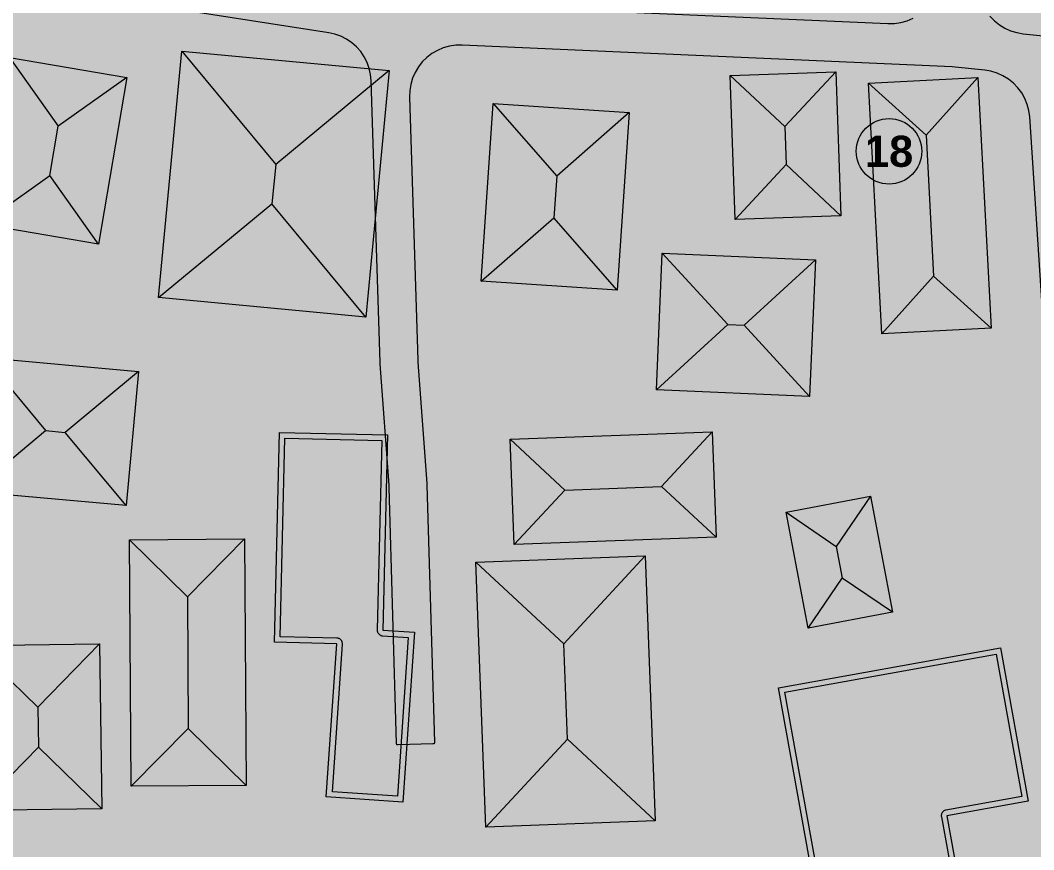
# Model space of a CAD drawing. Header units: metres. Extents: x 305859 to 307221, y 9155922 to 9156786.
# Drawn here: x 306411 to 306491.5, y 9156274.5 to 9156340.4 of the extents above; entities that cross this region are included whole.
import ezdxf
from ezdxf.enums import TextEntityAlignment as Align

# ---------------------------------------------------------------- set-up
doc = ezdxf.new("R2010")
doc.units = ezdxf.units.M
doc.linetypes.add('DASHED2', pattern=[0.762, 0.635, -0.127])
for name, color, linetype, lineweight, true_color in [('A-ALUR_WISATA', 7, 'DASHED2', 50, 0xeb7800), ('B-BANGUNAN_PENDIDIKAN', 7, 'Continuous', 13, 0x78aadc), ('B-BANGUNAN_PERMUKIMAN', 7, 'Continuous', 13, 0xf0cd8c), ('B-BAYANGAN', 7, 'Continuous', 0, 0x76786c), ('J-PERKERASAN_JALAN', 7, 'Continuous', 9, 0x989896), ('T-NOMOR_ELEMEN', 7, 'Continuous', 18, 0x141414)]:
    doc.layers.add(name, color=color, linetype=linetype, lineweight=lineweight, true_color=true_color)
doc.layers.add('G-PERKERASAN', color=7, linetype='Continuous')
doc.styles.add('ARIALB', font='arialbd.ttf')

msp = doc.modelspace()

# ---------------------------------------------------------------- hatches: boundary and pattern name
at = {"layer": 'A-ALUR_WISATA', "true_color": 0xeb7800}
h = msp.add_hatch(color=30, dxfattribs=at)
h.dxf.hatch_style = 1
h.paths.add_polyline_path([(306439.708, 9156341.659), (306444.435, 9156341.235), (306445.174, 9156341.178), (306445.051, 9156339.583), (306444.307, 9156339.64), (306444.297, 9156339.641), (306439.56, 9156340.066), (306439.549, 9156340.067), (306439.054, 9156340.118), (306439.219, 9156341.71), (306439.708, 9156341.659)])
h = msp.add_hatch(color=30, dxfattribs=at)
h.dxf.hatch_style = 1
h.paths.add_polyline_path([(306449.388, 9156340.854), (306454.142, 9156340.545), (306454.038, 9156338.948), (306449.279, 9156339.258), (306449.27, 9156339.259), (306448.042, 9156339.353), (306448.165, 9156340.948), (306449.388, 9156340.854)])
h = msp.add_hatch(color=30, dxfattribs=at)
h.dxf.hatch_style = 1
h.paths.add_polyline_path([(306459.971, 9156340.224), (306463.113, 9156340.085), (306463.042, 9156338.486), (306459.896, 9156338.626), (306459.888, 9156338.626), (306457.042, 9156338.781), (306457.129, 9156340.378), (306459.971, 9156340.224)])
h = msp.add_hatch(color=30, dxfattribs=at)
h.dxf.hatch_style = 1
h.paths.add_polyline_path([(306470.649, 9156339.743), (306470.651, 9156339.743), (306472.107, 9156339.673), (306472.03, 9156338.075), (306470.575, 9156338.145), (306466.038, 9156338.353), (306466.112, 9156339.951), (306470.649, 9156339.743)])
h = msp.add_hatch(color=30, dxfattribs=at)
h.dxf.hatch_style = 1
h.paths.add_polyline_path([(306478.959, 9156339.336), (306478.962, 9156339.336), (306481.1, 9156339.222), (306481.014, 9156337.624), (306478.877, 9156337.739), (306475.025, 9156337.932), (306475.105, 9156339.53), (306478.959, 9156339.336)])
h = msp.add_hatch(color=30, dxfattribs=at)
h.dxf.hatch_style = 1
h.paths.add_polyline_path([(306484.897, 9156339.005), (306484.903, 9156339.004), (306486.978, 9156338.867), (306486.989, 9156338.866), (306488.47, 9156338.747), (306488.496, 9156338.745), (306489.383, 9156338.645), (306489.39, 9156338.644), (306490.127, 9156338.555), (306489.935, 9156336.967), (306489.201, 9156337.055), (306488.329, 9156337.154), (306486.867, 9156337.271), (306484.8, 9156337.408), (306484.006, 9156337.454), (306484.099, 9156339.052), (306484.897, 9156339.005)])
at = {"layer": 'B-BANGUNAN_PENDIDIKAN', "true_color": 0x6ea3e0}
h = msp.add_hatch(color=153, dxfattribs=at)
h.dxf.hatch_style = 1
h.paths.add_polyline_path([(306475.805, 9156298.628), (306471.825, 9156301.338), (306471.825, 9156301.339), (306478.515, 9156302.608), (306475.805, 9156298.628)])
at = {"layer": 'B-BANGUNAN_PENDIDIKAN', "true_color": 0x5983b4}
h = msp.add_hatch(color=163, dxfattribs=at)
h.dxf.hatch_style = 1
h.paths.add_polyline_path([(306480.262, 9156293.4), (306476.282, 9156296.112), (306475.805, 9156298.628), (306478.515, 9156302.608), (306478.515, 9156302.608), (306480.262, 9156293.4)])
at = {"layer": 'B-BANGUNAN_PENDIDIKAN', "true_color": 0x6a9cd7}
h = msp.add_hatch(color=153, dxfattribs=at)
h.dxf.hatch_style = 1
h.paths.add_polyline_path([(306475.805, 9156298.628), (306476.282, 9156296.112), (306473.571, 9156292.132), (306471.825, 9156301.338), (306475.805, 9156298.628)])
at = {"layer": 'B-BANGUNAN_PENDIDIKAN', "true_color": 0x557cab}
h = msp.add_hatch(color=145, dxfattribs=at)
h.dxf.hatch_style = 1
h.paths.add_polyline_path([(306476.282, 9156296.112), (306480.262, 9156293.4), (306473.571, 9156292.132), (306473.571, 9156292.132), (306476.282, 9156296.112)])
at = {"layer": 'B-BANGUNAN_PENDIDIKAN', "true_color": 0x6290c6}
h = msp.add_hatch(color=153, dxfattribs=at)
h.dxf.hatch_style = 1
h.paths.add_polyline_path([(306489.414, 9156250.526), (306478.223, 9156248.509), (306471.211, 9156287.403), (306482.402, 9156289.42), (306488.86, 9156290.584), (306491.055, 9156278.409), (306484.598, 9156277.245), (306489.414, 9156250.526)])
at = {"layer": 'B-BANGUNAN_PERMUKIMAN', "true_color": 0xee9467}
h = msp.add_hatch(color=21, dxfattribs=at)
h.dxf.hatch_style = 1
h.paths.add_polyline_path([(306431.285, 9156328.958), (306430.989, 9156325.826), (306421.988, 9156318.381), (306423.84, 9156337.959), (306431.285, 9156328.958)])
at = {"layer": 'B-BANGUNAN_PERMUKIMAN', "true_color": 0xe99165}
h = msp.add_hatch(color=33, dxfattribs=at)
h.dxf.hatch_style = 1
h.paths.add_polyline_path([(306431.285, 9156328.958), (306423.84, 9156337.959), (306440.286, 9156336.404), (306431.285, 9156328.958)])
at = {"layer": 'B-BANGUNAN_PERMUKIMAN', "true_color": 0xef9568}
h = msp.add_hatch(color=21, dxfattribs=at)
h.dxf.hatch_style = 1
h.paths.add_polyline_path([(306410.148, 9156337.448), (306414.009, 9156332.005), (306413.342, 9156328.08), (306407.899, 9156324.219), (306407.899, 9156324.219), (306410.148, 9156337.448)])
at = {"layer": 'B-BANGUNAN_PERMUKIMAN', "true_color": 0xe79064}
h = msp.add_hatch(color=33, dxfattribs=at)
h.dxf.hatch_style = 1
h.paths.add_polyline_path([(306414.009, 9156332.005), (306410.148, 9156337.448), (306419.452, 9156335.866), (306419.452, 9156335.866), (306414.009, 9156332.005)])
at = {"layer": 'B-BANGUNAN_PERMUKIMAN', "true_color": 0xb97350}
h = msp.add_hatch(color=23, dxfattribs=at)
h.dxf.hatch_style = 1
h.paths.add_polyline_path([(306438.434, 9156316.824), (306430.989, 9156325.826), (306431.285, 9156328.958), (306440.286, 9156336.404), (306438.434, 9156316.824)])
at = {"layer": 'B-BANGUNAN_PERMUKIMAN', "true_color": 0xec9366}
h = msp.add_hatch(color=33, dxfattribs=at)
h.dxf.hatch_style = 1
h.paths.add_polyline_path([(306471.727, 9156331.971), (306467.381, 9156336.026), (306475.781, 9156336.318), (306471.727, 9156331.971)])
at = {"layer": 'B-BANGUNAN_PERMUKIMAN', "true_color": 0xeb9266}
h = msp.add_hatch(color=33, dxfattribs=at)
h.dxf.hatch_style = 1
h.paths.add_polyline_path([(306467.381, 9156336.026), (306471.727, 9156331.971), (306471.832, 9156328.942), (306467.778, 9156324.596), (306467.777, 9156324.596), (306467.381, 9156336.026)])
at = {"layer": 'B-BANGUNAN_PERMUKIMAN', "true_color": 0xbc7551}
h = msp.add_hatch(color=23, dxfattribs=at)
h.dxf.hatch_style = 1
h.paths.add_polyline_path([(306476.178, 9156324.888), (306471.832, 9156328.942), (306471.727, 9156331.971), (306475.781, 9156336.318), (306476.178, 9156324.888)])
at = {"layer": 'B-BANGUNAN_PERMUKIMAN', "true_color": 0xb8724f}
h = msp.add_hatch(color=35, dxfattribs=at)
h.dxf.hatch_style = 1
h.paths.add_polyline_path([(306413.342, 9156328.08), (306414.009, 9156332.005), (306419.452, 9156335.866), (306417.203, 9156322.637), (306413.342, 9156328.08)])
at = {"layer": 'B-BANGUNAN_PERMUKIMAN', "true_color": 0xed9366}
h = msp.add_hatch(color=21, dxfattribs=at)
h.dxf.hatch_style = 1
h.paths.add_polyline_path([(306482.945, 9156331.289), (306478.37, 9156335.402), (306487.057, 9156335.864), (306482.945, 9156331.289)])
at = {"layer": 'B-BANGUNAN_PERMUKIMAN', "true_color": 0xea9265}
h = msp.add_hatch(color=33, dxfattribs=at)
h.dxf.hatch_style = 1
h.paths.add_polyline_path([(306478.37, 9156335.402), (306482.945, 9156331.289), (306483.541, 9156320.08), (306479.428, 9156315.505), (306478.37, 9156335.402)])
at = {"layer": 'B-BANGUNAN_PERMUKIMAN', "true_color": 0xbd7552}
h = msp.add_hatch(color=23, dxfattribs=at)
h.dxf.hatch_style = 1
h.paths.add_polyline_path([(306483.541, 9156320.08), (306482.945, 9156331.289), (306487.057, 9156335.864), (306488.115, 9156315.968), (306483.541, 9156320.08)])
at = {"layer": 'B-BANGUNAN_PERMUKIMAN', "true_color": 0xed9367}
h = msp.add_hatch(color=21, dxfattribs=at)
h.dxf.hatch_style = 1
h.paths.add_polyline_path([(306448.568, 9156333.803), (306448.568, 9156333.803), (306453.602, 9156328.036), (306453.377, 9156324.727), (306447.61, 9156319.694), (306448.568, 9156333.803)])
at = {"layer": 'B-BANGUNAN_PERMUKIMAN', "true_color": 0xea9165}
h = msp.add_hatch(color=33, dxfattribs=at)
h.dxf.hatch_style = 1
h.paths.add_polyline_path([(306453.602, 9156328.036), (306448.568, 9156333.803), (306459.369, 9156333.07), (306453.602, 9156328.036)])
at = {"layer": 'B-BANGUNAN_PERMUKIMAN', "true_color": 0xba7450}
h = msp.add_hatch(color=23, dxfattribs=at)
h.dxf.hatch_style = 1
h.paths.add_polyline_path([(306453.377, 9156324.727), (306453.602, 9156328.036), (306459.369, 9156333.07), (306458.411, 9156318.961), (306453.377, 9156324.727)])
at = {"layer": 'B-BANGUNAN_PERMUKIMAN', "true_color": 0xbb7451}
h = msp.add_hatch(color=23, dxfattribs=at)
h.dxf.hatch_style = 1
h.paths.add_polyline_path([(306471.832, 9156328.942), (306476.178, 9156324.888), (306467.778, 9156324.596), (306471.832, 9156328.942)])
at = {"layer": 'B-BANGUNAN_PERMUKIMAN', "true_color": 0xc07753}
h = msp.add_hatch(color=23, dxfattribs=at)
h.dxf.hatch_style = 1
h.paths.add_polyline_path([(306413.342, 9156328.08), (306417.203, 9156322.637), (306407.899, 9156324.219), (306413.342, 9156328.08)])
at = {"layer": 'B-BANGUNAN_PERMUKIMAN', "true_color": 0xbe7652}
h = msp.add_hatch(color=23, dxfattribs=at)
h.dxf.hatch_style = 1
h.paths.add_polyline_path([(306430.989, 9156325.826), (306438.434, 9156316.824), (306421.988, 9156318.38), (306421.988, 9156318.381), (306430.989, 9156325.826)])
at = {"layer": 'B-BANGUNAN_PERMUKIMAN', "true_color": 0xbd7652}
h = msp.add_hatch(color=23, dxfattribs=at)
h.dxf.hatch_style = 1
h.paths.add_polyline_path([(306447.61, 9156319.694), (306453.377, 9156324.727), (306458.411, 9156318.961), (306458.411, 9156318.96), (306447.61, 9156319.694)])
at = {"layer": 'B-BANGUNAN_PERMUKIMAN', "true_color": 0xed9366}
h = msp.add_hatch(color=21, dxfattribs=at)
h.dxf.hatch_style = 1
h.paths.add_polyline_path([(306467.186, 9156316.248), (306461.519, 9156311.054), (306461.991, 9156321.916), (306467.186, 9156316.248)])
at = {"layer": 'B-BANGUNAN_PERMUKIMAN', "true_color": 0xea9265}
h = msp.add_hatch(color=33, dxfattribs=at)
h.dxf.hatch_style = 1
h.paths.add_polyline_path([(306474.162, 9156321.386), (306474.162, 9156321.386), (306468.495, 9156316.191), (306467.186, 9156316.248), (306461.991, 9156321.916), (306461.991, 9156321.916), (306474.162, 9156321.386)])
at = {"layer": 'B-BANGUNAN_PERMUKIMAN', "true_color": 0xba7451}
h = msp.add_hatch(color=23, dxfattribs=at)
h.dxf.hatch_style = 1
h.paths.add_polyline_path([(306468.495, 9156316.191), (306474.162, 9156321.386), (306473.69, 9156310.524), (306473.689, 9156310.524), (306468.495, 9156316.191)])
h = msp.add_hatch(color=23, dxfattribs=at)
h.dxf.hatch_style = 1
h.paths.add_polyline_path([(306483.541, 9156320.08), (306488.115, 9156315.968), (306488.116, 9156315.967), (306479.428, 9156315.505), (306483.541, 9156320.08)])
at = {"layer": 'B-BANGUNAN_PERMUKIMAN', "true_color": 0xbd7552}
h = msp.add_hatch(color=23, dxfattribs=at)
h.dxf.hatch_style = 1
h.paths.add_polyline_path([(306467.186, 9156316.248), (306468.495, 9156316.191), (306473.689, 9156310.524), (306461.519, 9156311.054), (306467.186, 9156316.248)])
at = {"layer": 'B-BANGUNAN_PERMUKIMAN', "true_color": 0xee9467}
h = msp.add_hatch(color=21, dxfattribs=at)
h.dxf.hatch_style = 1
h.paths.add_polyline_path([(306413.011, 9156307.819), (306407.194, 9156302.972), (306407.194, 9156302.972), (306408.164, 9156313.636), (306413.011, 9156307.819)])
at = {"layer": 'B-BANGUNAN_PERMUKIMAN', "true_color": 0xe99165}
h = msp.add_hatch(color=33, dxfattribs=at)
h.dxf.hatch_style = 1
h.paths.add_polyline_path([(306420.378, 9156312.525), (306414.561, 9156307.678), (306413.011, 9156307.819), (306408.164, 9156313.636), (306420.378, 9156312.525)])
at = {"layer": 'B-BANGUNAN_PERMUKIMAN', "true_color": 0xb97350}
h = msp.add_hatch(color=23, dxfattribs=at)
h.dxf.hatch_style = 1
h.paths.add_polyline_path([(306414.561, 9156307.678), (306420.378, 9156312.525), (306419.408, 9156301.862), (306419.408, 9156301.862), (306414.561, 9156307.678)])
at = {"layer": 'B-BANGUNAN_PERMUKIMAN', "true_color": 0xbe7652}
h = msp.add_hatch(color=23, dxfattribs=at)
h.dxf.hatch_style = 1
h.paths.add_polyline_path([(306413.011, 9156307.819), (306414.561, 9156307.678), (306419.408, 9156301.862), (306407.194, 9156302.972), (306413.011, 9156307.819)])
at = {"layer": 'B-BANGUNAN_PERMUKIMAN', "true_color": 0xd4845c}
h = msp.add_hatch(color=23, dxfattribs=at)
h.dxf.hatch_style = 1
h.paths.add_polyline_path([(306442.295, 9156291.807), (306441.369, 9156278.314), (306435.303, 9156278.73), (306436.138, 9156290.896), (306431.183, 9156291.014), (306431.579, 9156307.682), (306440.167, 9156307.478), (306439.798, 9156291.979), (306442.295, 9156291.807)])
at = {"layer": 'B-BANGUNAN_PERMUKIMAN', "true_color": 0xec9366}
h = msp.add_hatch(color=33, dxfattribs=at)
h.dxf.hatch_style = 1
h.paths.add_polyline_path([(306465.962, 9156307.721), (306461.932, 9156303.384), (306454.254, 9156303.103), (306449.918, 9156307.133), (306449.918, 9156307.133), (306465.962, 9156307.721)])
at = {"layer": 'B-BANGUNAN_PERMUKIMAN', "true_color": 0xeb9266}
h = msp.add_hatch(color=33, dxfattribs=at)
h.dxf.hatch_style = 1
h.paths.add_polyline_path([(306454.254, 9156303.103), (306450.224, 9156298.767), (306449.918, 9156307.133), (306454.254, 9156303.103)])
at = {"layer": 'B-BANGUNAN_PERMUKIMAN', "true_color": 0xbc7551}
h = msp.add_hatch(color=23, dxfattribs=at)
h.dxf.hatch_style = 1
h.paths.add_polyline_path([(306466.269, 9156299.355), (306466.268, 9156299.355), (306461.932, 9156303.384), (306465.962, 9156307.721), (306466.269, 9156299.355)])
at = {"layer": 'B-BANGUNAN_PERMUKIMAN', "true_color": 0xbb7451}
h = msp.add_hatch(color=23, dxfattribs=at)
h.dxf.hatch_style = 1
h.paths.add_polyline_path([(306454.254, 9156303.103), (306461.932, 9156303.384), (306466.268, 9156299.355), (306450.224, 9156298.767), (306454.254, 9156303.103)])
at = {"layer": 'B-BANGUNAN_PERMUKIMAN', "true_color": 0xec9366}
h = msp.add_hatch(color=33, dxfattribs=at)
h.dxf.hatch_style = 1
h.paths.add_polyline_path([(306424.266, 9156294.619), (306419.67, 9156299.154), (306419.67, 9156299.154), (306428.801, 9156299.216), (306424.266, 9156294.619)])
at = {"layer": 'B-BANGUNAN_PERMUKIMAN', "true_color": 0xeb9266}
h = msp.add_hatch(color=33, dxfattribs=at)
h.dxf.hatch_style = 1
h.paths.add_polyline_path([(306424.266, 9156294.619), (306424.337, 9156284.171), (306419.802, 9156279.575), (306419.67, 9156299.154), (306424.266, 9156294.619)])
at = {"layer": 'B-BANGUNAN_PERMUKIMAN', "true_color": 0xbc7551}
h = msp.add_hatch(color=23, dxfattribs=at)
h.dxf.hatch_style = 1
h.paths.add_polyline_path([(306428.934, 9156279.636), (306424.337, 9156284.171), (306424.266, 9156294.619), (306428.801, 9156299.216), (306428.934, 9156279.636)])
at = {"layer": 'B-BANGUNAN_PERMUKIMAN', "true_color": 0xec9366}
h = msp.add_hatch(color=33, dxfattribs=at)
h.dxf.hatch_style = 1
h.paths.add_polyline_path([(306460.639, 9156297.871), (306454.168, 9156290.892), (306447.19, 9156297.363), (306447.19, 9156297.363), (306460.639, 9156297.871)])
at = {"layer": 'B-BANGUNAN_PERMUKIMAN', "true_color": 0xeb9266}
h = msp.add_hatch(color=33, dxfattribs=at)
h.dxf.hatch_style = 1
h.paths.add_polyline_path([(306454.168, 9156290.892), (306454.454, 9156283.308), (306447.984, 9156276.33), (306447.19, 9156297.363), (306454.168, 9156290.892)])
at = {"layer": 'B-BANGUNAN_PERMUKIMAN', "true_color": 0xbc7551}
h = msp.add_hatch(color=23, dxfattribs=at)
h.dxf.hatch_style = 1
h.paths.add_polyline_path([(306461.433, 9156276.837), (306461.433, 9156276.837), (306454.454, 9156283.308), (306454.168, 9156290.892), (306460.639, 9156297.871), (306461.433, 9156276.837)])
at = {"layer": 'B-BANGUNAN_PERMUKIMAN', "true_color": 0xec9366}
h = msp.add_hatch(color=33, dxfattribs=at)
h.dxf.hatch_style = 1
h.paths.add_polyline_path([(306412.397, 9156285.854), (306407.37, 9156290.749), (306417.292, 9156290.881), (306412.397, 9156285.854)])
at = {"layer": 'B-BANGUNAN_PERMUKIMAN', "true_color": 0xeb9266}
h = msp.add_hatch(color=33, dxfattribs=at)
h.dxf.hatch_style = 1
h.paths.add_polyline_path([(306407.37, 9156290.749), (306407.37, 9156290.749), (306412.397, 9156285.854), (306412.439, 9156282.689), (306407.544, 9156277.661), (306407.37, 9156290.749)])
at = {"layer": 'B-BANGUNAN_PERMUKIMAN', "true_color": 0xbc7551}
h = msp.add_hatch(color=23, dxfattribs=at)
h.dxf.hatch_style = 1
h.paths.add_polyline_path([(306412.439, 9156282.689), (306412.397, 9156285.854), (306417.292, 9156290.881), (306417.466, 9156277.794), (306412.439, 9156282.689)])
at = {"layer": 'B-BANGUNAN_PERMUKIMAN', "true_color": 0xbb7451}
h = msp.add_hatch(color=23, dxfattribs=at)
h.dxf.hatch_style = 1
h.paths.add_polyline_path([(306424.337, 9156284.171), (306428.934, 9156279.636), (306419.802, 9156279.575), (306419.802, 9156279.575), (306424.337, 9156284.171)])
h = msp.add_hatch(color=23, dxfattribs=at)
h.dxf.hatch_style = 1
h.paths.add_polyline_path([(306454.454, 9156283.308), (306461.433, 9156276.837), (306447.984, 9156276.329), (306447.984, 9156276.33), (306454.454, 9156283.308)])
h = msp.add_hatch(color=23, dxfattribs=at)
h.dxf.hatch_style = 1
h.paths.add_polyline_path([(306407.544, 9156277.661), (306412.439, 9156282.689), (306417.466, 9156277.794), (306417.466, 9156277.794), (306407.544, 9156277.661)])
at = {"layer": 'B-BAYANGAN', "true_color": 0x76786c}
h = msp.add_hatch(color=8, dxfattribs=at)
h.dxf.hatch_style = 1
h.paths.add_polyline_path([(306441.037, 9156335.654), (306439.184, 9156316.074), (306422.738, 9156317.63), (306424.59, 9156337.209), (306441.037, 9156335.654)])
h = msp.add_hatch(color=8, dxfattribs=at)
h.dxf.hatch_style = 1
h.paths.add_polyline_path([(306420.202, 9156335.116), (306417.953, 9156321.887), (306408.649, 9156323.469), (306410.898, 9156336.698), (306420.202, 9156335.116)])
h = msp.add_hatch(color=8, dxfattribs=at)
h.dxf.hatch_style = 1
h.paths.add_polyline_path([(306476.928, 9156324.138), (306468.527, 9156323.846), (306468.13, 9156335.276), (306476.531, 9156335.568), (306476.928, 9156324.138)])
h = msp.add_hatch(color=8, dxfattribs=at)
h.dxf.hatch_style = 1
h.paths.add_polyline_path([(306488.866, 9156315.217), (306480.178, 9156314.755), (306479.12, 9156334.652), (306487.807, 9156335.114), (306488.866, 9156315.217)])
h = msp.add_hatch(color=8, dxfattribs=at)
h.dxf.hatch_style = 1
h.paths.add_polyline_path([(306460.119, 9156332.32), (306459.161, 9156318.21), (306448.36, 9156318.944), (306449.318, 9156333.053), (306460.119, 9156332.32)])
h = msp.add_hatch(color=8, dxfattribs=at)
h.dxf.hatch_style = 1
h.paths.add_polyline_path([(306474.912, 9156320.636), (306474.44, 9156309.774), (306462.269, 9156310.304), (306462.741, 9156321.166), (306474.912, 9156320.636)])
h = msp.add_hatch(color=8, dxfattribs=at)
h.dxf.hatch_style = 1
h.paths.add_polyline_path([(306421.128, 9156311.775), (306420.158, 9156301.112), (306407.944, 9156302.222), (306408.914, 9156312.886), (306421.128, 9156311.775)])
h = msp.add_hatch(color=8, dxfattribs=at)
h.dxf.hatch_style = 1
h.paths.add_polyline_path([(306443.045, 9156291.057), (306442.119, 9156277.564), (306436.053, 9156277.98), (306436.888, 9156290.146), (306431.933, 9156290.264), (306432.329, 9156306.932), (306440.917, 9156306.728), (306440.548, 9156291.229), (306443.045, 9156291.057)])
h = msp.add_hatch(color=8, dxfattribs=at)
h.dxf.hatch_style = 1
h.paths.add_polyline_path([(306467.019, 9156298.605), (306450.974, 9156298.017), (306450.668, 9156306.383), (306466.712, 9156306.971), (306467.019, 9156298.605)])
h = msp.add_hatch(color=8, dxfattribs=at)
h.dxf.hatch_style = 1
h.paths.add_polyline_path([(306481.312, 9156292.35), (306474.621, 9156291.081), (306472.875, 9156300.289), (306479.566, 9156301.558), (306481.312, 9156292.35)])
h = msp.add_hatch(color=8, dxfattribs=at)
h.dxf.hatch_style = 1
h.paths.add_polyline_path([(306429.684, 9156278.886), (306420.552, 9156278.825), (306420.42, 9156298.404), (306429.551, 9156298.466), (306429.684, 9156278.886)])
h = msp.add_hatch(color=8, dxfattribs=at)
h.dxf.hatch_style = 1
h.paths.add_polyline_path([(306462.183, 9156276.087), (306448.734, 9156275.579), (306447.94, 9156296.614), (306461.389, 9156297.121), (306462.183, 9156276.087)])
h = msp.add_hatch(color=8, dxfattribs=at)
h.dxf.hatch_style = 1
h.paths.add_polyline_path([(306418.216, 9156277.044), (306408.294, 9156276.911), (306408.12, 9156289.999), (306418.042, 9156290.131), (306418.216, 9156277.044)])
h = msp.add_hatch(color=8, dxfattribs=at)
h.dxf.hatch_style = 1
h.paths.add_polyline_path([(306490.464, 9156249.477), (306479.273, 9156247.459), (306472.261, 9156286.353), (306483.452, 9156288.37), (306489.91, 9156289.534), (306492.105, 9156277.359), (306485.648, 9156276.195), (306490.464, 9156249.477)])
at = {"layer": 'G-PERKERASAN', "true_color": 0xe0ded9}
h = msp.add_hatch(color=254, dxfattribs=at)
h.dxf.hatch_style = 1
h.paths.add_polyline_path([(306214.818, 9156364.842), (306222.697, 9156364.48), (306235.721, 9156363.881), (306237.278, 9156384.641), (306252.329, 9156383.603), (306255.703, 9156410.591), (306262.529, 9156410.022), (306265.045, 9156409.812), (306263.228, 9156389.572), (306278.279, 9156387.236), (306277.389, 9156377.004), (306277.241, 9156375.299), (306288.399, 9156374.261), (306289.59, 9156385.71), (306291.773, 9156406.698), (306306.045, 9156404.882), (306304.229, 9156386.717), (306333.608, 9156380.915), (306333.662, 9156381.234), (306337.441, 9156403.768), (306347.566, 9156464.144), (306314.273, 9156469.955), (306297.277, 9156471.802), (306305.21, 9156522.666), (306276.314, 9156526.951), (306271.414, 9156483.995), (306214.818, 9156490.283), (306214.818, 9156562.714), (306291.75, 9156555.548), (306369.455, 9156545.532), (306448.831, 9156532.371), (306448.831, 9156196.713), (306445.179, 9156193.233), (306439.076, 9156185.097), (306447.728, 9156157.385), (306448.826, 9156141.618), (306393.989, 9156155.199), (306332.726, 9156171.593), (306288.72, 9156190.576), (306246.009, 9156220.776), (306216.24, 9156242.779), (306214.818, 9156244.067), (306214.818, 9156364.842)])
h = msp.add_hatch(color=254, dxfattribs=at)
h.dxf.hatch_style = 1
h.paths.add_polyline_path([(306908.991, 9156199.224), (306871.946, 9156198.019), (306868.838, 9156144.144), (306843.973, 9156139.654), (306613.966, 9156113.407), (306520.721, 9156109.954), (306448.831, 9156118.111), (306448.831, 9156123.174), (306477.156, 9156118.515), (306520.147, 9156115.685), (306566.866, 9156115.258), (306613.832, 9156118.698), (306780.378, 9156142.221), (306834.175, 9156150.611), (306834.206, 9156150.614), (306834.236, 9156150.619), (306836.67, 9156150.94), (306832.652, 9156160.25), (306794.325, 9156155.537), (306785.065, 9156153.865), (306754.667, 9156148.377), (306749.086, 9156147.369), (306735.941, 9156145.416), (306694.109, 9156139.201), (306682.572, 9156137.435), (306647.045, 9156131.998), (306596.424, 9156127.396), (306534.299, 9156127.396), (306532.491, 9156127.582), (306527.336, 9156128.112), (306527.76, 9156145.94), (306529.801, 9156231.677), (306512.264, 9156228.096), (306472.743, 9156232.048), (306466.174, 9156213.241), (306448.831, 9156196.713), (306448.831, 9156532.371), (306504.834, 9156523.084), (306572.178, 9156510.306), (306677.166, 9156490.276), (306781.809, 9156471.972), (306833.432, 9156467.309), (306884.355, 9156462.71), (306888.869, 9156462.302), (306908.991, 9156460.229), (306908.991, 9156405.135), (306880.738, 9156410.367), (306872.191, 9156289.958), (306880.063, 9156289.504), (306887.261, 9156399.075), (306908.991, 9156395.952), (306908.991, 9156283.201), (306908.991, 9156208.942), (306891.749, 9156208.374), (306886.184, 9156208.191), (306882.096, 9156208.056), (306881.637, 9156222), (306879.908, 9156222), (306879.787, 9156200), (306885.632, 9156200.303), (306885.601, 9156199.857), (306906.625, 9156201.392), (306908.7, 9156201.5), (306908.991, 9156201.535), (306908.991, 9156199.224)])
at = {"layer": 'J-PERKERASAN_JALAN', "true_color": 0xa8a8a6}
h = msp.add_hatch(color=253, dxfattribs=at)
h.dxf.hatch_style = 1
h.paths.add_polyline_path([(306211.341, 9156561.319), (306215.693, 9156561.13), (306215.76, 9156561.126), (306215.8, 9156561.123), (306215.867, 9156561.117), (306305.106, 9156551.206), (306305.211, 9156551.196), (306385.831, 9156544.389), (306385.918, 9156544.38), (306385.969, 9156544.374), (306386.055, 9156544.361), (306424.864, 9156537.661), (306424.901, 9156537.654), (306424.922, 9156537.65), (306424.958, 9156537.643), (306453.186, 9156531.689), (306453.481, 9156531.639), (306455.847, 9156531.322), (306456.066, 9156531.299), (306458.588, 9156531.102), (306458.613, 9156531.1), (306499.527, 9156528.16), (306499.548, 9156528.159), (306503.861, 9156527.791), (306503.93, 9156527.784), (306503.97, 9156527.78), (306504.038, 9156527.77), (306508.381, 9156527.098), (306524.104, 9156524.604), (306524.104, 9156521.364), (306507.903, 9156523.933), (306507.888, 9156523.936), (306503.705, 9156524.584), (306503.432, 9156524.616), (306499.323, 9156524.966), (306499.27, 9156524.971), (306458.379, 9156527.908), (306455.69, 9156528.118), (306455.636, 9156528.123), (306455.603, 9156528.127), (306455.548, 9156528.133), (306452.885, 9156528.49), (306452.811, 9156528.501), (306452.767, 9156528.509), (306452.694, 9156528.523), (306424.381, 9156534.494), (306424.236, 9156534.522), (306390.807, 9156540.293), (306390.292, 9156540.348), (306389.774, 9156540.336), (306389.261, 9156540.256), (306388.764, 9156540.112), (306388.289, 9156539.904), (306387.845, 9156539.636), (306387.439, 9156539.314), (306387.079, 9156538.941), (306386.769, 9156538.525), (306386.516, 9156538.073), (306386.324, 9156537.592), (306386.196, 9156537.089), (306373.097, 9156467.337), (306371.27, 9156457.608), (306371.258, 9156457.542), (306354.047, 9156356.618), (306353.994, 9156356.117), (306354.004, 9156355.613), (306354.077, 9156355.115), (306354.213, 9156354.629), (306354.408, 9156354.165), (306354.661, 9156353.729), (306354.966, 9156353.328), (306355.319, 9156352.968), (306355.714, 9156352.656), (306356.146, 9156352.396), (306356.607, 9156352.192), (306357.09, 9156352.048), (306357.587, 9156351.966), (306409.631, 9156346.693), (306409.685, 9156346.687), (306409.717, 9156346.683), (306409.771, 9156346.675), (306440.166, 9156341.92), (306440.608, 9156341.876), (306479.912, 9156340.134), (306480.43, 9156340.144), (306480.943, 9156340.222), (306481.441, 9156340.365), (306481.917, 9156340.572), (306482.362, 9156340.838), (306482.768, 9156341.16), (306483.13, 9156341.531), (306483.441, 9156341.946), (306483.695, 9156342.398), (306483.889, 9156342.879), (306484.019, 9156343.381), (306484.082, 9156343.896), (306484.563, 9156352.101), (306486.641, 9156384.636), (306486.657, 9156384.758), (306486.78, 9156384.758), (306489.513, 9156384.584), (306489.635, 9156384.568), (306489.635, 9156384.445), (306487.559, 9156351.943), (306487.558, 9156351.922), (306487.067, 9156343.551), (306487.07, 9156343.043), (306487.137, 9156342.539), (306487.267, 9156342.048), (306487.458, 9156341.578), (306487.707, 9156341.135), (306488.011, 9156340.728), (306488.363, 9156340.362), (306488.76, 9156340.044), (306489.193, 9156339.779), (306489.656, 9156339.571), (306490.142, 9156339.423), (306490.643, 9156339.338), (306492.503, 9156339.143), (306492.541, 9156339.139), (306492.564, 9156339.136), (306492.602, 9156339.131), (306513.238, 9156336.16), (306513.401, 9156336.139), (306524.104, 9156335.046), (306524.104, 9156331.829), (306512.982, 9156332.966), (306512.941, 9156332.97), (306512.916, 9156332.973), (306512.875, 9156332.979), (306498.863, 9156334.996), (306498.356, 9156335.037), (306497.849, 9156335.012), (306497.349, 9156334.924), (306496.864, 9156334.773), (306496.402, 9156334.562), (306495.97, 9156334.294), (306495.576, 9156333.973), (306495.226, 9156333.605), (306494.925, 9156333.196), (306494.679, 9156332.752), (306494.49, 9156332.28), (306494.364, 9156331.788), (306494.3, 9156331.284), (306494.301, 9156330.776), (306499.491, 9156251.377), (306499.491, 9156251.254), (306499.369, 9156251.238), (306496.637, 9156251.059), (306496.514, 9156251.059), (306496.498, 9156251.181), (306491.167, 9156332.724), (306491.102, 9156333.229), (306490.973, 9156333.721), (306490.782, 9156334.193), (306490.533, 9156334.637), (306490.23, 9156335.046), (306489.877, 9156335.413), (306489.48, 9156335.732), (306489.047, 9156335.998), (306488.582, 9156336.207), (306488.095, 9156336.356), (306487.594, 9156336.441), (306485.258, 9156336.686), (306485.017, 9156336.704), (306446.09, 9156338.429), (306445.584, 9156338.42), (306445.083, 9156338.346), (306444.595, 9156338.21), (306444.129, 9156338.013), (306443.691, 9156337.759), (306443.289, 9156337.452), (306442.928, 9156337.096), (306442.616, 9156336.698), (306442.356, 9156336.263), (306442.153, 9156335.8), (306442.011, 9156335.314), (306441.931, 9156334.814), (306441.915, 9156334.308), (306442.571, 9156313.413), (306442.58, 9156313.248), (306443.283, 9156303.609), (306443.286, 9156303.565), (306443.287, 9156303.544), (306443.288, 9156303.5), (306443.886, 9156283.072), (306443.882, 9156282.949), (306443.759, 9156282.937), (306441.022, 9156282.857), (306440.899, 9156282.862), (306440.888, 9156282.984), (306440.293, 9156303.314), (306440.284, 9156303.488), (306439.581, 9156313.122), (306439.578, 9156313.164), (306439.577, 9156313.184), (306439.576, 9156313.226), (306438.873, 9156335.586), (306438.826, 9156336.086), (306438.716, 9156336.577), (306438.545, 9156337.05), (306438.317, 9156337.498), (306438.034, 9156337.914), (306437.701, 9156338.291), (306437.323, 9156338.623), (306436.907, 9156338.906), (306436.458, 9156339.133), (306435.985, 9156339.303), (306435.494, 9156339.412), (306409.399, 9156343.494), (306409.184, 9156343.522), (306356.316, 9156348.878), (306355.783, 9156348.897), (306355.253, 9156348.844), (306354.735, 9156348.722), (306354.238, 9156348.531), (306353.77, 9156348.276), (306353.34, 9156347.962), (306352.956, 9156347.593), (306352.624, 9156347.176), (306352.351, 9156346.719), (306352.141, 9156346.23), (306351.997, 9156345.717), (306341.11, 9156293.6), (306341.085, 9156293.468), (306330.918, 9156235.039), (306330.908, 9156234.979), (306329.587, 9156226.644), (306329.547, 9156226.286), (306329.002, 9156218.17), (306329.001, 9156218.146), (306326.612, 9156189.443), (306326.594, 9156189.321), (306326.471, 9156189.324), (306323.742, 9156189.551), (306323.62, 9156189.569), (306323.622, 9156189.692), (306326.007, 9156218.339), (306326.011, 9156218.403), (306326.567, 9156226.689), (306326.575, 9156226.779), (306326.58, 9156226.824), (306326.592, 9156226.913), (306327.95, 9156235.479), (306327.954, 9156235.502), (306338.142, 9156294.057), (306338.148, 9156294.09), (306338.151, 9156294.106), (306338.158, 9156294.139), (306348.925, 9156345.68), (306348.998, 9156346.205), (306349.002, 9156346.735), (306348.936, 9156347.261), (306348.8, 9156347.774), (306348.598, 9156348.264), (306348.333, 9156348.723), (306348.01, 9156349.143), (306347.634, 9156349.517), (306347.211, 9156349.837), (306346.75, 9156350.099), (306346.259, 9156350.298), (306345.745, 9156350.43), (306324.834, 9156354.345), (306324.271, 9156354.41), (306279.508, 9156356.343), (306211.341, 9156359.746), (306211.341, 9156362.949), (306279.625, 9156359.541), (306279.652, 9156359.54), (306324.736, 9156357.593), (306324.877, 9156357.581), (306324.962, 9156357.572), (306325.102, 9156357.551), (306346.36, 9156353.57), (306346.885, 9156353.507), (306347.414, 9156353.514), (306347.937, 9156353.591), (306348.445, 9156353.736), (306348.93, 9156353.947), (306349.383, 9156354.219), (306349.796, 9156354.55), (306350.161, 9156354.931), (306350.473, 9156355.358), (306350.727, 9156355.822), (306350.917, 9156356.315), (306351.04, 9156356.829), (306367.345, 9156452.444), (306367.4, 9156452.978), (306367.382, 9156453.515), (306367.293, 9156454.044), (306367.134, 9156454.557), (306366.908, 9156455.044), (306366.618, 9156455.496), (306366.271, 9156455.905), (306365.872, 9156456.264), (306365.428, 9156456.566), (306364.948, 9156456.806), (306364.44, 9156456.98), (306363.913, 9156457.084), (306328.417, 9156461.659), (306307.102, 9156464.447), (306307.086, 9156464.449), (306307.041, 9156464.456), (306243.125, 9156474.305), (306242.61, 9156474.35), (306242.093, 9156474.329), (306241.583, 9156474.241), (306241.089, 9156474.088), (306240.619, 9156473.873), (306240.18, 9156473.598), (306239.781, 9156473.27), (306239.427, 9156472.892), (306239.125, 9156472.472), (306238.879, 9156472.017), (306235.863, 9156465.428), (306235.816, 9156465.333), (306235.721, 9156465.173), (306235.626, 9156465.045), (306235.517, 9156464.929), (306235.377, 9156464.807), (306235.291, 9156464.744), (306234.104, 9156463.916), (306234.011, 9156463.855), (306233.816, 9156463.749), (306233.715, 9156463.704), (306232.243, 9156463.105), (306232.16, 9156463.073), (306232.012, 9156463.028), (306231.882, 9156463), (306231.728, 9156462.982), (306231.639, 9156462.977), (306225.305, 9156462.777), (306225.175, 9156462.777), (306225.11, 9156462.78), (306224.979, 9156462.788), (306217.294, 9156463.552), (306217.186, 9156463.566), (306217.132, 9156463.574), (306217.025, 9156463.594), (306211.341, 9156464.792), (306211.341, 9156467.858), (306217.404, 9156466.58), (306217.834, 9156466.513), (306224.983, 9156465.803), (306225.505, 9156465.785), (306230.354, 9156465.938), (306230.906, 9156465.994), (306231.444, 9156466.125), (306231.96, 9156466.33), (306232.442, 9156466.604), (306232.881, 9156466.943), (306233.27, 9156467.338), (306233.6, 9156467.784), (306233.865, 9156468.271), (306237.161, 9156475.469), (306237.205, 9156475.561), (306237.295, 9156475.714), (306237.385, 9156475.836), (306237.487, 9156475.949), (306237.6, 9156476.051), (306237.743, 9156476.156), (306237.829, 9156476.21), (306239.166, 9156476.996), (306239.245, 9156477.041), (306239.389, 9156477.108), (306239.517, 9156477.155), (306239.67, 9156477.196), (306239.759, 9156477.213), (306241.459, 9156477.502), (306241.565, 9156477.517), (306241.752, 9156477.529), (306241.939, 9156477.52), (306242.045, 9156477.507), (306307.452, 9156467.428), (306307.542, 9156467.415), (306328.795, 9156464.635), (306328.802, 9156464.634), (306364.829, 9156459.991), (306365.332, 9156459.958), (306365.835, 9156459.989), (306366.33, 9156460.083), (306366.81, 9156460.238), (306367.266, 9156460.452), (306367.692, 9156460.722), (306368.08, 9156461.044), (306368.425, 9156461.412), (306368.721, 9156461.82), (306368.963, 9156462.262), (306369.147, 9156462.731), (306369.271, 9156463.22), (306370.149, 9156467.89), (306383.124, 9156536.986), (306383.186, 9156537.496), (306383.182, 9156538.011), (306383.112, 9156538.52), (306382.978, 9156539.016), (306382.781, 9156539.491), (306382.525, 9156539.937), (306382.213, 9156540.346), (306381.852, 9156540.712), (306381.447, 9156541.028), (306381.004, 9156541.29), (306380.532, 9156541.493), (306380.037, 9156541.634), (306379.529, 9156541.71), (306304.881, 9156548.012), (306304.855, 9156548.015), (306304.839, 9156548.016), (306304.813, 9156548.019), (306215.667, 9156557.919), (306215.399, 9156557.94), (306211.341, 9156558.116), (306211.341, 9156561.319)])
at = {"layer": 'T-NOMOR_ELEMEN', "true_color": 0xffffff}
h = msp.add_hatch(color=7, dxfattribs=at)
h.dxf.hatch_style = 1
edge = h.paths.add_edge_path()
edge.add_arc((306480, 9156330), 2.6, 0, 360)

# ---------------------------------------------------------------- linework, layer by layer
at = {"layer": 'B-BANGUNAN_PENDIDIKAN', "color": 167, "lineweight": 9, "true_color": 0x354f6c}
for p, q in [((306478.515, 9156302.608), (306475.805, 9156298.628)), ((306471.825, 9156301.338), (306475.805, 9156298.628)), ((306475.805, 9156298.628), (306476.282, 9156296.112)), ((306473.571, 9156292.132), (306476.282, 9156296.112)), ((306480.262, 9156293.4), (306476.282, 9156296.112))]:
    msp.add_line(p, q, dxfattribs=at)
at = {"layer": 'B-BANGUNAN_PENDIDIKAN', "color": 167, "lineweight": 13, "true_color": 0x354f6c}
for points in [[(306480.262, 9156293.4), (306473.571, 9156292.132), (306471.825, 9156301.339), (306478.516, 9156302.608), (306480.262, 9156293.4)], [(306489.414, 9156250.526), (306478.223, 9156248.509), (306471.211, 9156287.403), (306482.402, 9156289.42), (306488.86, 9156290.584), (306491.055, 9156278.409), (306484.598, 9156277.245), (306489.414, 9156250.526)]]:
    msp.add_lwpolyline(points, close=True, dxfattribs=at)
at = {"layer": 'B-BANGUNAN_PENDIDIKAN', "color": 161, "lineweight": 9, "true_color": 0x73a9e9}
msp.add_lwpolyline([(306488.891, 9156250.89), (306478.586, 9156249.032), (306471.734, 9156287.04), (306482.482, 9156288.978), (306488.497, 9156290.062), (306490.532, 9156278.772), (306484.518, 9156277.688), (306484.475, 9156277.678), (306484.433, 9156277.663), (306484.393, 9156277.645), (306484.354, 9156277.623), (306484.318, 9156277.598), (306484.285, 9156277.569), (306484.255, 9156277.536), (306484.228, 9156277.501), (306484.205, 9156277.464), (306484.185, 9156277.424), (306484.169, 9156277.383), (306484.158, 9156277.34), (306484.151, 9156277.297), (306484.148, 9156277.253), (306484.149, 9156277.209), (306484.155, 9156277.165), (306488.891, 9156250.89)], close=True, dxfattribs=at)
at = {"layer": 'B-BANGUNAN_PERMUKIMAN', "color": 27, "lineweight": 9, "true_color": 0x744832}
for p, q in [((306423.84, 9156337.959), (306431.285, 9156328.958)), ((306410.148, 9156337.448), (306414.009, 9156332.005)), ((306440.286, 9156336.404), (306431.285, 9156328.958)), ((306467.381, 9156336.026), (306471.727, 9156331.971)), ((306475.781, 9156336.318), (306471.727, 9156331.971)), ((306419.452, 9156335.866), (306414.009, 9156332.005)), ((306478.37, 9156335.402), (306482.945, 9156331.289)), ((306487.057, 9156335.864), (306482.945, 9156331.289)), ((306448.568, 9156333.803), (306453.602, 9156328.036)), ((306459.369, 9156333.07), (306453.602, 9156328.036)), ((306413.342, 9156328.08), (306414.009, 9156332.005)), ((306471.727, 9156331.971), (306471.832, 9156328.942)), ((306482.945, 9156331.289), (306483.541, 9156320.08)), ((306431.285, 9156328.958), (306430.989, 9156325.826)), ((306467.778, 9156324.596), (306471.832, 9156328.942)), ((306476.178, 9156324.888), (306471.832, 9156328.942)), ((306407.899, 9156324.219), (306413.342, 9156328.08)), ((306417.203, 9156322.637), (306413.342, 9156328.08)), ((306453.602, 9156328.036), (306453.377, 9156324.727)), ((306421.988, 9156318.381), (306430.989, 9156325.826)), ((306438.434, 9156316.824), (306430.989, 9156325.826)), ((306447.61, 9156319.694), (306453.377, 9156324.727)), ((306458.411, 9156318.961), (306453.377, 9156324.727)), ((306461.991, 9156321.916), (306467.186, 9156316.248)), ((306474.162, 9156321.386), (306468.495, 9156316.191)), ((306479.428, 9156315.505), (306483.541, 9156320.08)), ((306488.115, 9156315.968), (306483.541, 9156320.08)), ((306461.519, 9156311.054), (306467.186, 9156316.248)), ((306467.186, 9156316.248), (306468.495, 9156316.191)), ((306473.689, 9156310.524), (306468.495, 9156316.191)), ((306408.164, 9156313.636), (306413.011, 9156307.819)), ((306420.378, 9156312.525), (306414.561, 9156307.678)), ((306407.194, 9156302.972), (306413.011, 9156307.819)), ((306413.011, 9156307.819), (306414.561, 9156307.678)), ((306419.408, 9156301.862), (306414.561, 9156307.678)), ((306449.918, 9156307.133), (306454.254, 9156303.103)), ((306465.962, 9156307.721), (306461.932, 9156303.384)), ((306450.224, 9156298.767), (306454.254, 9156303.103)), ((306454.254, 9156303.103), (306461.932, 9156303.384)), ((306466.268, 9156299.355), (306461.932, 9156303.384)), ((306419.67, 9156299.154), (306424.266, 9156294.619)), ((306428.801, 9156299.216), (306424.266, 9156294.619)), ((306447.19, 9156297.363), (306454.168, 9156290.892)), ((306460.639, 9156297.871), (306454.168, 9156290.892)), ((306424.266, 9156294.619), (306424.337, 9156284.171)), ((306454.454, 9156283.308), (306454.168, 9156290.892)), ((306407.37, 9156290.749), (306412.397, 9156285.854)), ((306417.292, 9156290.881), (306412.397, 9156285.854)), ((306412.397, 9156285.854), (306412.439, 9156282.689)), ((306419.802, 9156279.575), (306424.337, 9156284.171)), ((306428.934, 9156279.636), (306424.337, 9156284.171)), ((306447.984, 9156276.33), (306454.454, 9156283.308)), ((306461.433, 9156276.837), (306454.454, 9156283.308)), ((306407.544, 9156277.661), (306412.439, 9156282.689)), ((306417.466, 9156277.794), (306412.439, 9156282.689))]:
    msp.add_line(p, q, dxfattribs=at)
at = {"layer": 'B-BANGUNAN_PERMUKIMAN', "color": 27, "lineweight": 13, "true_color": 0x744832}
for points in [[(306440.287, 9156336.404), (306438.434, 9156316.824), (306421.988, 9156318.38), (306423.84, 9156337.959), (306440.287, 9156336.404)], [(306419.452, 9156335.866), (306417.203, 9156322.637), (306407.899, 9156324.219), (306410.148, 9156337.448), (306419.452, 9156335.866)], [(306476.178, 9156324.888), (306467.777, 9156324.596), (306467.38, 9156336.026), (306475.781, 9156336.318), (306476.178, 9156324.888)], [(306488.116, 9156315.967), (306479.428, 9156315.505), (306478.37, 9156335.402), (306487.057, 9156335.864), (306488.116, 9156315.967)], [(306459.369, 9156333.07), (306458.411, 9156318.96), (306447.61, 9156319.694), (306448.568, 9156333.803), (306459.369, 9156333.07)], [(306474.162, 9156321.386), (306473.69, 9156310.524), (306461.519, 9156311.054), (306461.991, 9156321.916), (306474.162, 9156321.386)], [(306420.378, 9156312.525), (306419.408, 9156301.862), (306407.194, 9156302.972), (306408.164, 9156313.636), (306420.378, 9156312.525)], [(306442.295, 9156291.807), (306441.369, 9156278.314), (306435.303, 9156278.73), (306436.138, 9156290.896), (306431.183, 9156291.014), (306431.579, 9156307.682), (306440.167, 9156307.478), (306439.798, 9156291.979), (306442.295, 9156291.807)], [(306466.269, 9156299.355), (306450.224, 9156298.767), (306449.918, 9156307.133), (306465.962, 9156307.721), (306466.269, 9156299.355)], [(306428.934, 9156279.636), (306419.802, 9156279.575), (306419.67, 9156299.154), (306428.801, 9156299.216), (306428.934, 9156279.636)], [(306461.433, 9156276.837), (306447.984, 9156276.329), (306447.19, 9156297.364), (306460.639, 9156297.871), (306461.433, 9156276.837)], [(306417.466, 9156277.794), (306407.544, 9156277.661), (306407.37, 9156290.749), (306417.292, 9156290.881), (306417.466, 9156277.794)]]:
    msp.add_lwpolyline(points, close=True, dxfattribs=at)
at = {"layer": 'B-BANGUNAN_PERMUKIMAN', "color": 21, "lineweight": 9, "true_color": 0xfa9b6c}
msp.add_lwpolyline([(306441.815, 9156291.389), (306440.951, 9156278.793), (306435.783, 9156279.148), (306436.587, 9156290.865), (306436.588, 9156290.91), (306436.584, 9156290.955), (306436.576, 9156291), (306436.563, 9156291.044), (306436.546, 9156291.086), (306436.524, 9156291.126), (306436.499, 9156291.164), (306436.47, 9156291.199), (306436.438, 9156291.231), (306436.403, 9156291.259), (306436.365, 9156291.284), (306436.325, 9156291.305), (306436.282, 9156291.322), (306436.239, 9156291.334), (306436.194, 9156291.342), (306436.149, 9156291.345), (306431.643, 9156291.453), (306432.019, 9156307.222), (306439.707, 9156307.039), (306439.348, 9156291.989), (306439.349, 9156291.947), (306439.354, 9156291.904), (306439.363, 9156291.862), (306439.377, 9156291.821), (306439.394, 9156291.782), (306439.414, 9156291.744), (306439.438, 9156291.709), (306439.466, 9156291.676), (306439.496, 9156291.645), (306439.529, 9156291.618), (306439.565, 9156291.594), (306439.602, 9156291.574), (306439.642, 9156291.557), (306439.683, 9156291.544), (306439.725, 9156291.535), (306439.767, 9156291.53), (306441.815, 9156291.389)], close=True, dxfattribs=at)
at = {"layer": 'J-PERKERASAN_JALAN', "color": 8, "lineweight": 13, "true_color": 0x787876}
for points in [[(306496.498, 9156251.181), (306491.167, 9156332.724), (306491.102, 9156333.229), (306490.973, 9156333.721), (306490.782, 9156334.193), (306490.533, 9156334.637), (306490.23, 9156335.046), (306489.877, 9156335.413), (306489.48, 9156335.732), (306489.047, 9156335.998), (306488.582, 9156336.207), (306488.095, 9156336.356), (306487.594, 9156336.441), (306485.258, 9156336.686), (306485.017, 9156336.704), (306446.09, 9156338.429), (306445.584, 9156338.42), (306445.083, 9156338.346), (306444.595, 9156338.21), (306444.129, 9156338.013), (306443.691, 9156337.759), (306443.289, 9156337.452), (306442.928, 9156337.096), (306442.616, 9156336.698), (306442.356, 9156336.263), (306442.153, 9156335.8), (306442.011, 9156335.314), (306441.931, 9156334.814), (306441.915, 9156334.308), (306442.571, 9156313.413), (306442.58, 9156313.248), (306443.283, 9156303.609), (306443.286, 9156303.565), (306443.287, 9156303.544), (306443.288, 9156303.5), (306443.886, 9156283.072), (306443.882, 9156282.949), (306443.759, 9156282.937), (306441.022, 9156282.857), (306440.899, 9156282.862), (306440.888, 9156282.984), (306440.293, 9156303.314), (306440.284, 9156303.488), (306439.581, 9156313.122), (306439.578, 9156313.164), (306439.577, 9156313.184), (306439.576, 9156313.226), (306438.873, 9156335.586), (306438.826, 9156336.086), (306438.716, 9156336.577), (306438.545, 9156337.05), (306438.317, 9156337.498), (306438.034, 9156337.914), (306437.701, 9156338.291), (306437.323, 9156338.623), (306436.907, 9156338.906), (306436.458, 9156339.133), (306435.985, 9156339.303), (306435.494, 9156339.412), (306409.399, 9156343.494)], [(306440.608, 9156341.876), (306479.912, 9156340.134), (306480.43, 9156340.144), (306480.943, 9156340.222), (306481.441, 9156340.365), (306481.917, 9156340.572)], [(306488.011, 9156340.728), (306488.363, 9156340.362), (306488.76, 9156340.044), (306489.193, 9156339.779), (306489.656, 9156339.571), (306490.142, 9156339.423), (306490.643, 9156339.338), (306492.503, 9156339.143), (306492.541, 9156339.139), (306492.564, 9156339.136), (306492.602, 9156339.131), (306513.238, 9156336.16), (306513.401, 9156336.139), (306536.182, 9156333.812), (306536.182, 9156333.812), (306562.328, 9156330.987), (306632.217, 9156322.857)]]:
    msp.add_lwpolyline(points, dxfattribs=at)
at = {"layer": 'T-NOMOR_ELEMEN'}
msp.add_circle((306480, 9156330), 2.6, dxfattribs=at)

# ---------------------------------------------------------------- texts
at = {"layer": 'T-NOMOR_ELEMEN', "style": 'ARIALB'}
msp.add_text('18', height=2.47, dxfattribs=at).set_placement((306480, 9156330), align=Align.MIDDLE_CENTER)

doc.saveas('drawing.dxf')
